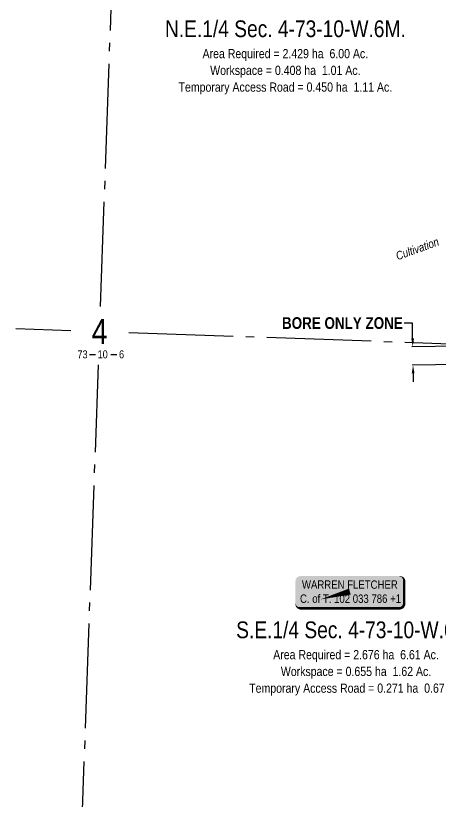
# Model space of a CAD drawing. Extents: x 338216 to 346362, y 6125251 to 6136161.
# Drawn here: x 342793 to 343301, y 6129764 to 6130703 of the extents above; entities that cross this region are included whole.
import ezdxf
from ezdxf.enums import TextEntityAlignment as Align

# ---------------------------------------------------------------- set-up
doc = ezdxf.new("R2010")
doc.units = 0
doc.header["$LTSCALE"] = 5
doc.header["$PDSIZE"] = 0.5
doc.linetypes.add('foc-QUARTERLINE', pattern=[33, 25, -3, 2, -3])
doc.layers.get('Defpoints').update_dxf_attribs({"color": 9})
for name, color, linetype in [('10', 1, 'Continuous'), ('9', 3, 'Continuous'), ('AS-OWNER', 7, 'Continuous'), ('C-SYMBOL', 7, 'Continuous'), ('L-AREAREQUIRED', 7, 'Continuous'), ('L-AREAWORK', 5, 'Continuous'), ('L-QSEC', 8, 'foc-QUARTERLINE'), ('L-SECLBL', 7, 'Continuous'), ('P-TEMP-HUSKY-NO CUT-T', 143, 'Continuous')]:
    doc.layers.add(name, color=color, linetype=linetype)
doc.layers.add('T-TEXT', color=48, linetype='Continuous', lineweight=18)
doc.styles.add('100L', font='ARIALN.TTF', dxfattribs={"height": 11})
doc.styles.add('175L', font='ARIALN.TTF', dxfattribs={"height": 20})
doc.styles.add('80', font='ARIALN.TTF', dxfattribs={"height": 10})
doc.styles.add('80CG', font='ARIALN.TTF', dxfattribs={"height": 10})
doc.styles.add('80L', font='ARIALN.TTF', dxfattribs={"height": 10})
doc.styles.add('80LS', font='ARIALNI.TTF', dxfattribs={"height": 10})
doc.styles.add('BOLD', font='ARIALNB.TTF')
doc.styles.add('SIMPLEX', font='ARIALN.TTF')
doc.dimstyles.new('Compass 5 000', dxfattribs={"dimscale": 5, "dimtxt": 9, "dimasz": 2, "dimexe": 0.2, "dimexo": 0.0625, "dimgap": 0.5, "dimtad": 0, "dimtih": 1, "dimtoh": 1, "dimzin": 0, "dimdsep": 46, "dimtxsty": '80CG', "dimcen": 0.1, "dimse1": 1, "dimse2": 1, "dimclrd": 256, "dimclrt": 256, "dimaunit": 1, "dimadec": 4, "dimazin": 0, "dimtfac": 0.06, "dimtofl": 0, "dimtmove": 0, "dimatfit": 1, "dimfxl": 0.2, "dimtolj": 1, "dimtzin": 0, "dimlwd": -1, "dimarcsym": 0})

# ---------------------------------------------------------------- blocks, each defined once
blk = doc.blocks.new('*U86')
h = blk.add_hatch(color=59)
edge = h.paths.add_edge_path()
edge.add_line((-59, -20), (59, -20))
edge.add_arc((59, -14), 6, 270, 360)
edge.add_line((65, -14), (65, 12.5))
edge.add_arc((59, 12.5), 6, 0, 90)
edge.add_line((59, 18.5), (-59, 18.5))
edge.add_arc((-59, 12.5), 6, 90, 180)
edge.add_line((-65, 12.5), (-65, -14))
edge.add_arc((-59, -14), 6, 180, 270)
at = {"color": 1, "flags": 128}
blk.add_lwpolyline([(-59, -20, 3, 3, 0), (59, -20, 3, 3, 0.414214), (65, -14, 3, 3, 0), (65, 12.5, 3, 0, 0.414214), (59, 18.5, 0, 0, 0), (-59, 18.5, 0, 0, 0.414214), (-65, 12.5, 0, 0, 0), (-65, -14, 0, 3, 0.414214)], format="xyseb", close=True, dxfattribs=at)
blk.add_lwpolyline([(-35.2, -9.33, 0, 7.5, 0), (0, 0, 0, 0, 0)], format="xyseb", dxfattribs=at)
at = {"color": 1, "style": '80'}
blk.add_attdef('ENTER_TEXT_001', (-35.99, -5), '', height=10, dxfattribs=at)
blk = doc.blocks.new('L-SECLBL')
at = {"layer": '9', "color": 7}
for p, q in [((-5.08, -27.83), (-12.29, -27.83)), ((20.7, -27.83), (13.5, -27.83))]:
    blk.add_line(p, q, dxfattribs=at)
at = {"layer": '10', "color": 2, "style": 'SIMPLEX'}
blk.add_attdef('SEC', text='', height=30, dxfattribs=at).set_placement((0, 0), align=Align.MIDDLE)
at = {"layer": '10', "color": 5, "style": '80L'}
blk.add_attdef('TWP', text='', height=9.5, dxfattribs=at).set_placement((-14.43, -27.37), align=Align.MIDDLE_RIGHT)
blk.add_attdef('RGE', text='', height=9.5, dxfattribs=at).set_placement((3.62, -27.37), align=Align.MIDDLE_CENTER)
blk.add_attdef('MER', text='', height=9.5, dxfattribs=at).set_placement((23.17, -27.37), align=Align.MIDDLE_LEFT)
blk = doc.blocks.new('*D110')
at = {"layer": 'Defpoints', "color": 0, "transparency": 16777216}
for p in [(343374.49, 6130308.8), (343268.04, 6130285.42), (343374.8, 6130286.92)]:
    blk.add_point(p, dxfattribs=at)
at = {"layer": 'P-TEMP-HUSKY-NO CUT-T', "transparency": 16777216}
for p, q in [((343267.34, 6130335.6), (343257.34, 6130335.6)), ((343267.59, 6130317.31), (343267.34, 6130335.6)), ((343268.18, 6130275.42), (343268.32, 6130265.42))]:
    blk.add_line(p, q, dxfattribs=at)
at = {"layer": 'P-TEMP-HUSKY-NO CUT-T', "color": 0, "lineweight": -2, "transparency": 16777216}
for p, q in [((343349.5, 6130308.45), (343266.73, 6130307.29)), ((343349.8, 6130286.57), (343267.04, 6130285.41))]:
    blk.add_line(p, q, dxfattribs=at)
at = {"layer": 'P-TEMP-HUSKY-NO CUT-T', "transparency": 16777216}
for points in [[(343269.26, 6130317.33), (343265.93, 6130317.28), (343267.73, 6130307.31)], [(343269.85, 6130275.45), (343266.51, 6130275.4), (343268.04, 6130285.42)]]:
    blk.add_solid(points, dxfattribs=at)
at = {"layer": 'P-TEMP-HUSKY-NO CUT-T', "transparency": 16777216, "insert": (343183.64, 6130335.6), "char_height": 10, "attachment_point": 5, "style": 'BOLD'}
blk.add_mtext('\\A1;{\\H1.4x;BORE ONLY ZONE}', dxfattribs=at)

msp = doc.modelspace()

# ---------------------------------------------------------------- linework, layer by layer
at = {"layer": 'L-QSEC'}
for p, q in [((342894.676, 6130355.637), (342922.294, 6131129.339)), ((342864.918, 6129521.982), (342892.18, 6130285.698))]:
    msp.add_line(p, q, dxfattribs=at)
at = {"layer": 'L-QSEC', "flags": 128}
for points in [[(342793.328, 6130329.175), (342859.169, 6130326.867)], [(342928.394, 6130324.441), (343697.175, 6130297.494)]]:
    msp.add_lwpolyline(points, dxfattribs=at)

# ---------------------------------------------------------------- block references
at = {"layer": 'AS-OWNER'}
ref = msp.add_blockref('*U86', (343192.555, 6130014.762), dxfattribs=dict(at, xscale=0.99978011, yscale=0.99978011, zscale=0.99978011))
ref.add_attrib('ENTER_TEXT_001', 'WARREN FLETCHER', (343135.303, 6130018.18), dxfattribs={"layer": '0', "color": 1, "height": 9.9978, "style": '80'})
ref.add_attrib('ENTER_TEXT_002', 'C. of T. 102 033 786 +1', (343133.002, 6130001.34), dxfattribs={"layer": '0', "color": 1, "height": 9.9978, "style": '80'})
at = {"layer": 'L-SECLBL', "xscale": 0.99978011, "yscale": 0.99978011, "zscale": 0.99978011}
msp.add_blockref('L-SECLBL', (342893.606, 6130325.66), dxfattribs=at).add_auto_attribs({'SEC': '4', 'TWP': '73', 'RGE': '10', 'MER': '6'})

# ---------------------------------------------------------------- texts
at = {"layer": 'C-SYMBOL', "color": 3, "style": '175L'}
for s, p in [('N.E.1/4 Sec. 4-73-10-W.6M.', (343115.519, 6130671.371)), ('S.E.1/4 Sec. 4-73-10-W.6M.', (343199.955, 6129953.098))]:
    msp.add_text(s, height=19.9956, dxfattribs=at).set_placement(p, align=Align.BOTTOM_CENTER)
at = {"layer": 'L-AREAREQUIRED', "color": 5, "style": '100L'}
for s, p in [('Area Required = 2.429 ha  6.00 Ac.', (343115.519, 6130648.876)), ('Area Required = 2.676 ha  6.61 Ac.', (343199.955, 6129930.603))]:
    msp.add_text(s, height=10.99758, dxfattribs=at).set_placement(p, align=Align.BOTTOM_CENTER)
at = {"layer": 'L-AREAWORK', "color": 5, "style": '100L'}
for s, p in [('Workspace = 0.408 ha  1.01 Ac.', (343115.519, 6130628.88)), ('Temporary Access Road = 0.450 ha  1.11 Ac.', (343115.519, 6130608.885)), ('Workspace = 0.655 ha  1.62 Ac.', (343199.955, 6129910.608)), ('Temporary Access Road = 0.271 ha  0.67 Ac.', (343199.955, 6129890.612))]:
    msp.add_text(s, height=10.99758, dxfattribs=at).set_placement(p, align=Align.BOTTOM_CENTER)
at = {"layer": 'T-TEXT', "style": '80LS'}
msp.add_text('Cultivation', height=9.9978, rotation=20, dxfattribs=at).set_placement((343273.18, 6130424.462), align=Align.MIDDLE_CENTER)

# ---------------------------------------------------------------- dimensions: what is measured, and where the dimension line sits
at = {"layer": 'P-TEMP-HUSKY-NO CUT-T'}
dim = msp.add_linear_dim(base=(343268.039, 6130285.422), p1=(343374.494, 6130308.804), p2=(343374.8, 6130286.918), angle=270.802986, text='{\\H1.4x;BORE ONLY ZONE}', dimstyle='Compass 5 000', override={"dimtxt": 2, "dimexo": 5, "dimtih": 0, "dimdec": 1, "dimtxsty": 'BOLD', "dimse1": 0, "dimse2": 0, "dimtfillclr": 256}, dxfattribs=at)
dim.commit()
dim.dimension.update_dxf_attribs({"geometry": '*D110', "text_midpoint": (343183.642, 6130335.596), "dimtype": 161})

doc.saveas('drawing.dxf')
